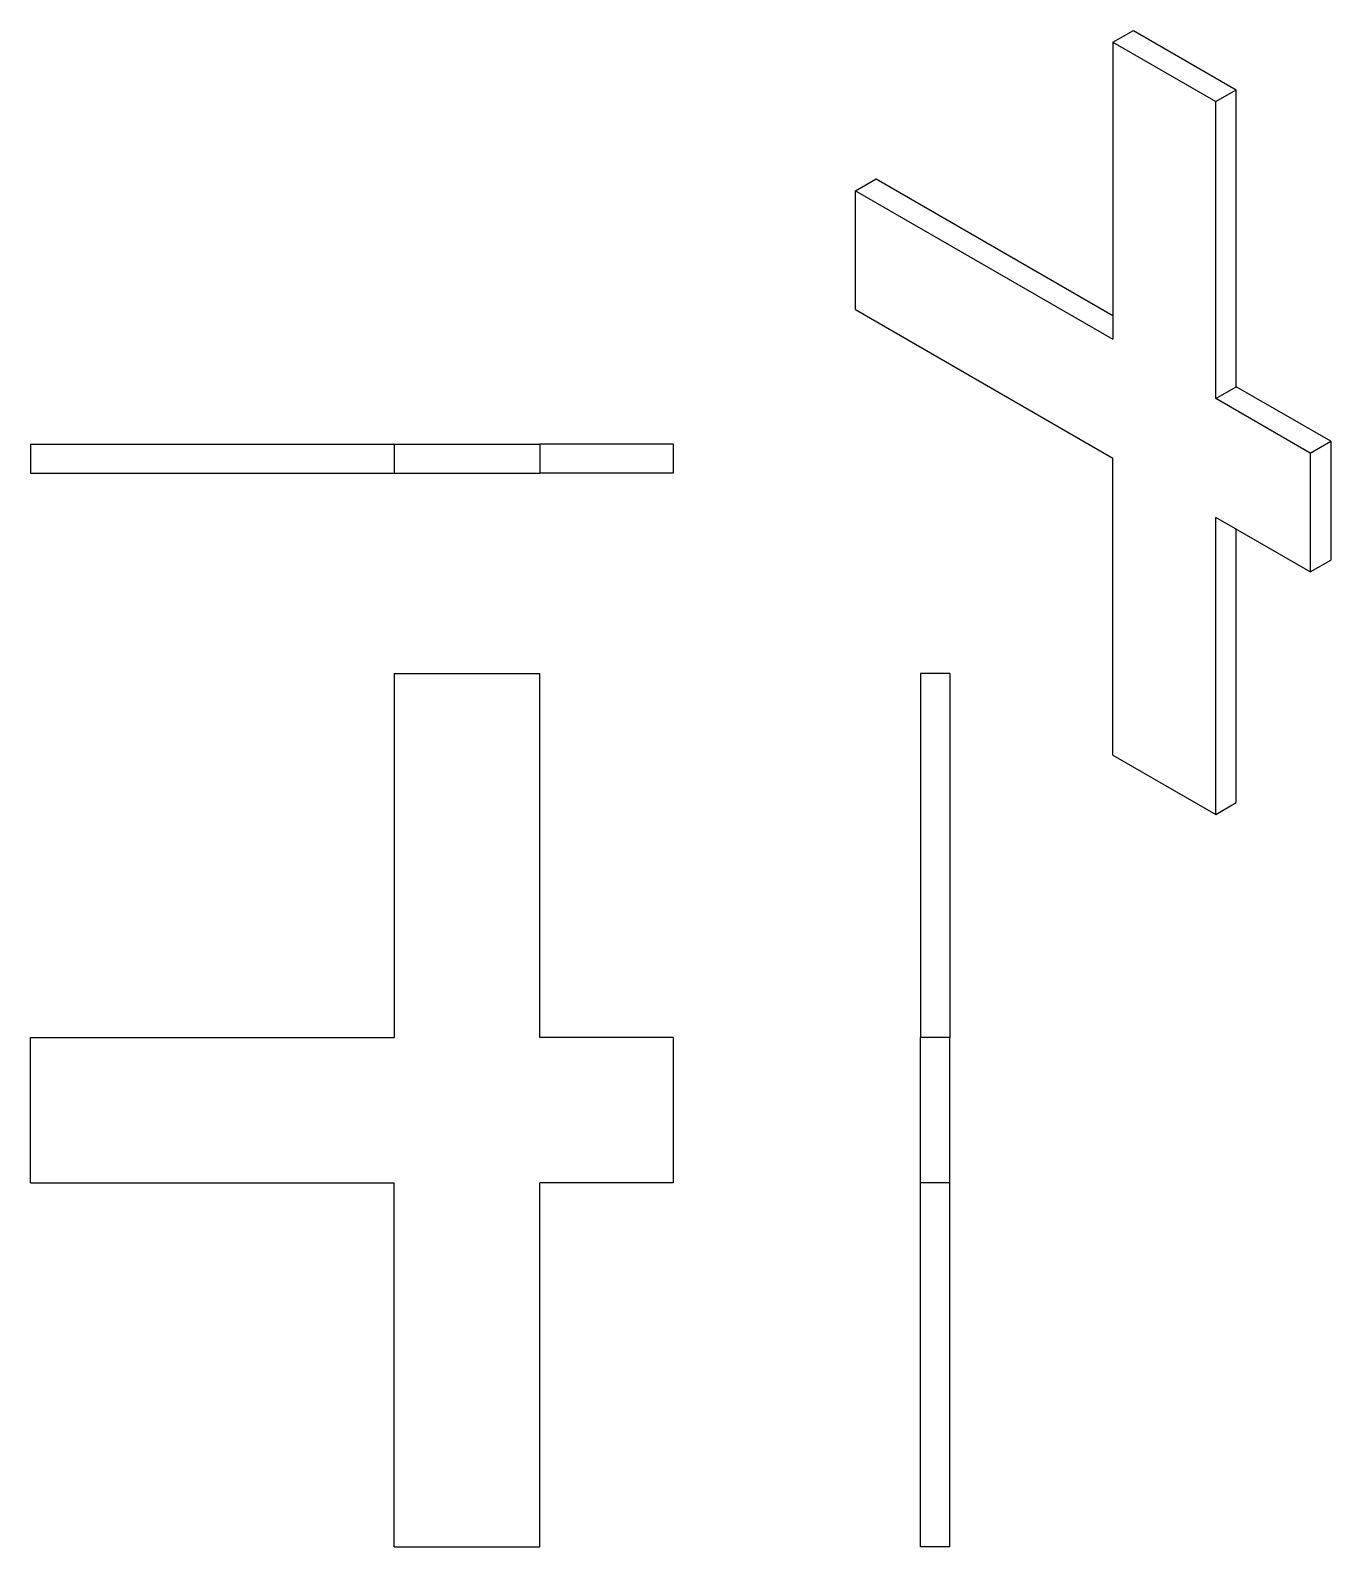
# Model space of a CAD drawing. Header units: millimetres. Extents: x 41 to 309, y -23 to 290.
import ezdxf

# ---------------------------------------------------------------- set-up
doc = ezdxf.new("R2010")
doc.units = ezdxf.units.MM

msp = doc.modelspace()

# ---------------------------------------------------------------- linework, layer by layer
at = {"color": 7, "linetype": 'Continuous', "lineweight": 25}
for p, q in [((264.04, 287.57), (268.29, 290.02)), ((268.29, 290.02), (289.5, 277.78)), ((264.04, 287.57), (264.04, 226.33)), ((264.04, 287.57), (285.26, 275.33)), ((285.26, 275.33), (289.5, 277.78)), ((285.26, 214.09), (285.26, 275.33)), ((289.5, 216.54), (289.5, 277.78)), ((211.01, 256.95), (215.25, 259.4)), ((211.01, 232.45), (211.01, 256.95)), ((211.01, 256.95), (264.04, 226.33)), ((215.25, 259.4), (264.04, 231.23)), ((211.01, 232.45), (264.04, 201.84)), ((285.26, 214.09), (289.5, 216.54)), ((308.95, 205.31), (289.5, 216.54)), ((304.7, 202.86), (285.26, 214.09)), ((40.98, 204.73), (40.98, 198.73)), ((40.98, 204.73), (115.98, 204.73)), ((115.98, 204.73), (145.98, 204.73)), ((115.98, 204.73), (115.98, 198.73)), ((145.98, 204.73), (145.98, 198.73)), ((173.48, 204.73), (145.98, 204.73)), ((173.48, 204.73), (173.48, 198.73)), ((304.7, 202.86), (308.95, 205.31)), ((308.95, 205.31), (308.95, 180.81)), ((264.04, 140.6), (264.04, 201.84)), ((304.7, 202.86), (304.7, 178.36)), ((40.98, 198.73), (115.98, 198.73)), ((115.98, 198.73), (145.98, 198.73)), ((173.48, 198.73), (145.98, 198.73)), ((304.7, 178.36), (285.26, 189.59)), ((285.26, 128.35), (285.26, 189.59)), ((289.5, 130.8), (289.5, 187.14)), ((304.7, 178.36), (308.95, 180.81)), ((115.98, 157.41), (115.98, 82.41)), ((115.98, 157.41), (145.98, 157.41)), ((145.98, 82.41), (145.98, 157.41)), ((230.44, 157.41), (224.44, 157.41)), ((224.44, 157.41), (224.44, 82.41)), ((230.44, 157.41), (230.44, 82.41)), ((264.04, 140.6), (285.26, 128.35)), ((285.26, 128.35), (289.5, 130.8)), ((40.98, 52.41), (40.98, 82.41)), ((40.98, 82.41), (115.98, 82.41)), ((173.48, 82.41), (145.98, 82.41)), ((173.48, 82.41), (173.48, 52.41)), ((230.44, 82.41), (224.44, 82.41)), ((224.44, 52.41), (224.44, 82.41)), ((230.44, 52.41), (230.44, 82.41)), ((40.98, 52.41), (115.98, 52.41)), ((115.98, -22.59), (115.98, 52.41)), ((173.48, 52.41), (145.98, 52.41)), ((145.98, -22.59), (145.98, 52.41)), ((230.44, 52.41), (224.44, 52.41)), ((224.44, -22.59), (224.44, 52.41)), ((230.44, -22.59), (230.44, 52.41)), ((115.98, -22.59), (145.98, -22.59)), ((230.44, -22.59), (224.44, -22.59))]:
    msp.add_line(p, q, dxfattribs=at)

doc.saveas('drawing.dxf')
